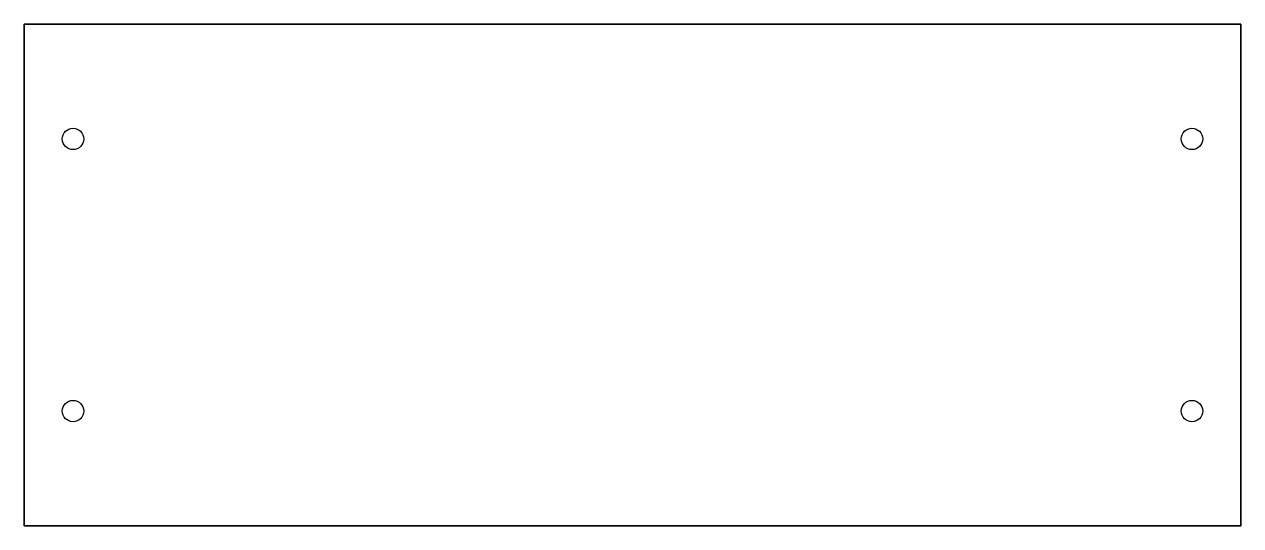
# Model space of a CAD drawing. Extents: x 0 to 849, y 0 to 350.
import ezdxf

# ---------------------------------------------------------------- set-up
doc = ezdxf.new("R2010")
doc.units = 0

msp = doc.modelspace()

# ---------------------------------------------------------------- linework, layer by layer
at = {"layer": 'CONTORNO'}
msp.add_lwpolyline([(849, 350), (849, 0), (0, 0), (0, 350)], close=True, dxfattribs=at)
at = {"layer": 'HDRILL', "extrusion": (-1, 0, 0)}
for centre in [(-302, -9), (-270, -9), (-238, -9), (-112, -9), (-80, -9), (-48, -9)]:
    msp.add_circle(centre, 4, dxfattribs=at)
at = {"layer": 'HDRILL', "extrusion": (1, 0, 0)}
for centre in [(302, -9, 849), (270, -9, 849), (238, -9, 849), (112, -9, 849), (80, -9, 849), (48, -9, 849)]:
    msp.add_circle(centre, 4, dxfattribs=at)
at = {"layer": 'PANEL'}
msp.add_lwpolyline([(0, 0), (849, 0), (849, 350), (0, 350)], close=True, dxfattribs=at)
at = {"layer": 'VDRILL'}
for centre in [(34, 270, -13.5), (815, 270, -13.5), (34, 80, -13.5), (815, 80, -13.5)]:
    msp.add_circle(centre, 7.5, dxfattribs=at)

doc.saveas('drawing.dxf')
